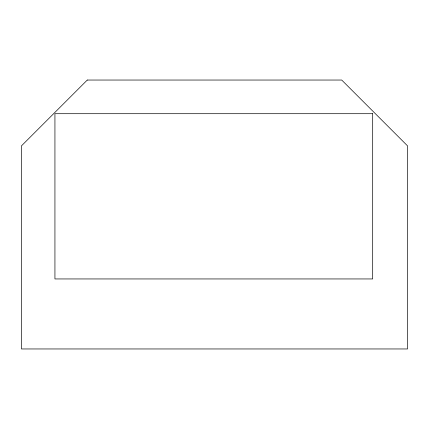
<?xml version="1.0" encoding="UTF-8"?>
<svg xmlns="http://www.w3.org/2000/svg" width="429" height="429" viewBox="0 0 429 429"><rect width="100%" height="100%" fill="white"/><g stroke="black" fill="none" stroke-linecap="round" stroke-linejoin="round"><path stroke-width="0.64" d="M87.285 80.041L21.45 145.876L21.45 348.959L407.55 348.959L407.55 145.876L341.715 80.041L87.285 80.041M372.688 113.701L54.933 113.701L54.933 278.947L372.688 278.947L372.688 113.701"/></g></svg>
